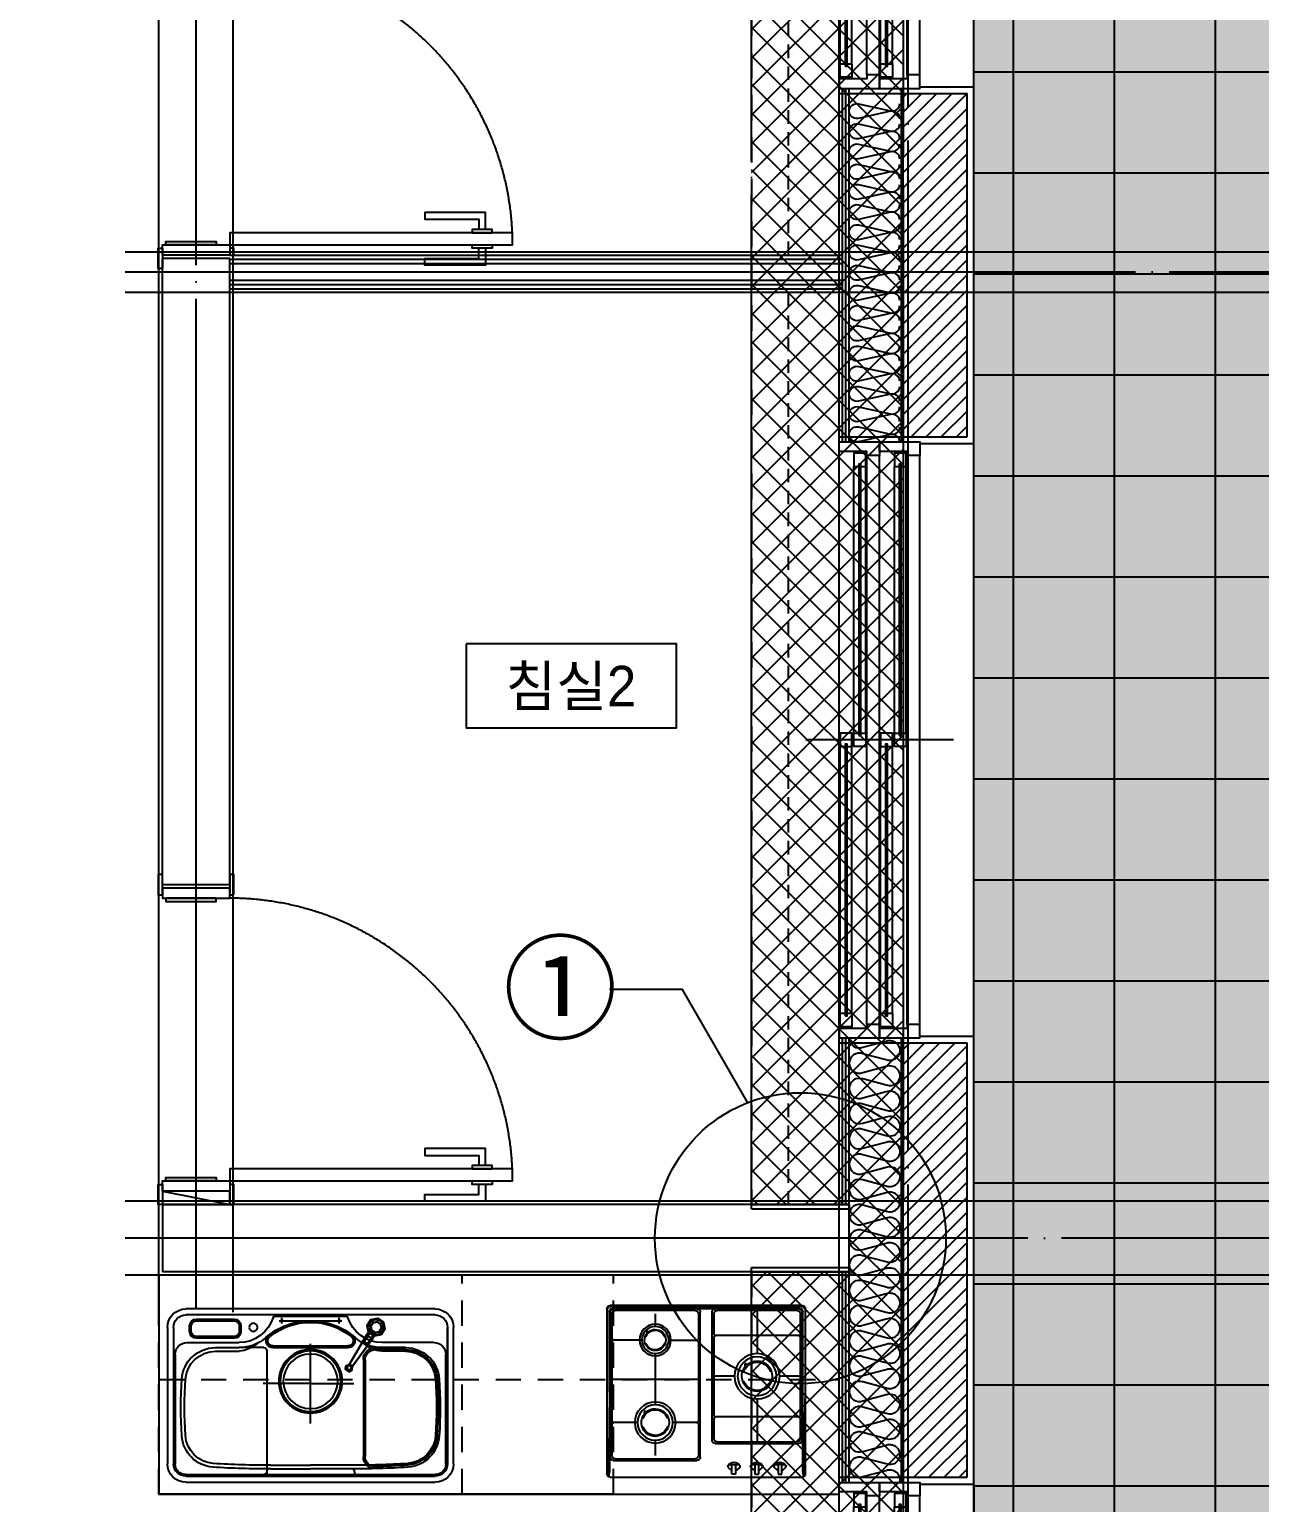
# Model space of a CAD drawing. Header units: millimetres. Extents: x -24416 to 92204, y -190080 to 23760.
# Drawn here: x 11683 to 15336, y -11507 to -7132 of the extents above; entities that cross this region are included whole.
import ezdxf
from ezdxf.enums import TextEntityAlignment as Align

# ---------------------------------------------------------------- set-up
doc = ezdxf.new("R2010")
doc.units = ezdxf.units.MM
doc.header["$LTSCALE"] = 50
for name, pattern in [('-HID', [2.5, 1.5, -1]), ('AUDIT_D_220706163347-0', [0]), ('CEN', [62, 60, -1, 0, -1]), ('H', [1.3, 0.8, -0.5]), ('HID', [2.5, 1.5, -1]), ('평면도(기준)$0$CENTER2', [16.25, 15, -0.5, 0.25, -0.5])]:
    doc.linetypes.add(name, pattern=pattern)
doc.layers.get('defpoints').update_dxf_attribs({"color": 139})
for name, color, linetype in [('A_HAT', 8, 'Continuous'), ('AA-단열-바닥-욕실', 30, 'Continuous'), ('ARDM', 7, 'Continuous'), ('CEN_CON', 1, 'CEN'), ('CEN_WALL', 12, 'CEN'), ('CONC', 2, 'Continuous'), ('dan1', 7, 'HID'), ('ELE4', 4, 'Continuous'), ('ETC', 6, 'Continuous'), ('F-FUR-설치', 6, 'Continuous'), ('FIN', 6, 'Continuous'), ('FUR', 4, 'Continuous'), ('FUR_가전', 8, 'HID'), ('HAT', 9, 'Continuous'), ('INS', 252, 'Continuous'), ('SINA-F-FRAME', 4, 'Continuous'), ('TEXT', 3, 'Continuous'), ('WAL', 3, 'Continuous'), ('WAL_DRY', 7, 'Continuous'), ('WIN', 4, 'Continuous'), ('바닥타일', 8, 'Continuous'), ('실명', 3, 'AUDIT_D_220706163347-0'), ('실명박스', 7, 'AUDIT_D_220706163347-0'), ('커튼박스', 6, 'Continuous'), ('평면도(기준)$0$1.EC-F-DOOR', 4, 'Continuous'), ('평면도(기준)$0$1.EC-F-DOOR-F', 4, 'Continuous')]:
    doc.layers.add(name, color=color, linetype=linetype)
for name, color, linetype, plot in [('AA-CEN', 1, 'CEN', False), ('Defpoint', 135, 'Continuous', False), ('MC', 135, 'Continuous', False)]:
    doc.layers.add(name, color=color, linetype=linetype, plot=plot)
doc.styles.add('HAUD01', font='Dotum.ttf')
doc.styles.add('돋움', font='Dotum.ttf')
pattern_1 = [(315, (218942.118, 17495.394), (22.45064, 22.45064), [])]

# ---------------------------------------------------------------- blocks, each defined once
blk = doc.blocks.new('WIN_이중창_1800')
at = {"layer": 'Defpoint'}
for p, q in [((-15, 240), (-15, 0)), ((1785, 240), (1785, 0))]:
    blk.add_line(p, q, dxfattribs=at)
at = {"layer": 'WIN'}
blk.add_line((885, -100), (885, 340), dxfattribs=at)
at = {"layer": 'WIN', "color": 8}
for p, q in [((1742, 240), (28, 240)), ((1697, 237), (905, 237)), ((865, 196), (73, 196)), ((1697, 202), (905, 202)), ((1730, 158), (40, 158)), ((865, 161), (73, 161)), ((1730, 120), (40, 120)), ((1697, 117), (905, 117)), ((865, 76), (73, 76)), ((1697, 82), (905, 82)), ((1730, 38), (40, 38)), ((1730, 0), (40, 0)), ((865, 41), (73, 41))]:
    blk.add_line(p, q, dxfattribs=at)
at = {"layer": 'WIN'}
for points in [[(40, 158), (28, 158), (28, 240), (0, 240), (0, 120), (40, 120), (40, 158)], [(905, 216.5), (905, 202), (865, 202), (865, 237), (905, 237), (905, 222.5)], [(1704, 222.5), (1704, 216.5), (898, 216.5), (898, 222.5), (1704, 222.5)], [(1697, 216.5), (1697, 202), (1737, 202), (1737, 237), (1697, 237), (1697, 222.5)], [(1730, 158), (1742, 158), (1742, 240), (1770, 240), (1770, 120), (1730, 120), (1730, 158)], [(73, 175.5), (73, 161), (33, 161), (33, 196), (73, 196), (73, 181.5)], [(872, 181.5), (872, 175.5), (66, 175.5), (66, 181.5), (872, 181.5)], [(865, 175.5), (865, 161), (905, 161), (905, 196), (865, 196), (865, 181.5)], [(40, 38), (28, 38), (28, 120), (0, 120), (0, 0), (40, 0), (40, 38)], [(905, 96.5), (905, 82), (865, 82), (865, 117), (905, 117), (905, 102.5)], [(1704, 102.5), (1704, 96.5), (898, 96.5), (898, 102.5), (1704, 102.5)], [(1697, 96.5), (1697, 82), (1737, 82), (1737, 117), (1697, 117), (1697, 102.5)], [(1730, 38), (1742, 38), (1742, 120), (1770, 120), (1770, 0), (1730, 0), (1730, 38)], [(73, 55.5), (73, 41), (33, 41), (33, 76), (73, 76), (73, 61.5)], [(872, 61.5), (872, 55.5), (66, 55.5), (66, 61.5), (872, 61.5)], [(865, 55.5), (865, 41), (905, 41), (905, 76), (865, 76), (865, 61.5)]]:
    blk.add_lwpolyline(points, dxfattribs=at)
blk = doc.blocks.new('insul1')
blk.add_lwpolyline([(0, 0, 0.480617), (0.146, 0.183), (0.004, 0.817, -1.249969), (0.296, 0.817), (0.154, 0.183, 0.480617), (0.3, 0, 0.480617)], format="xyb")
blk = doc.blocks.new('WIN_이중창_1200(2)')
at = {"layer": 'Defpoint'}
for p, q in [((-240, 15), (0, 15)), ((-240, -1185), (0, -1185))]:
    blk.add_line(p, q, dxfattribs=at)
at = {"layer": 'WIN', "color": 8}
for p, q in [((-240, -1142), (-240, -28)), ((-158, -1130), (-158, -40)), ((-120, -1130), (-120, -40)), ((-38, -1130), (-38, -40)), ((0, -1130), (0, -40)), ((-196, -565), (-196, -73)), ((-161, -565), (-161, -73)), ((-76, -565), (-76, -73)), ((-41, -565), (-41, -73)), ((-237, -1097), (-237, -605)), ((-202, -1097), (-202, -605)), ((-117, -1097), (-117, -605)), ((-82, -1097), (-82, -605))]:
    blk.add_line(p, q, dxfattribs=at)
at = {"layer": 'WIN'}
blk.add_line((100, -585), (-340, -585), dxfattribs=at)
for points in [[(-158, -40), (-158, -28), (-240, -28), (-240, 0), (-120, 0), (-120, -40), (-158, -40)], [(-38, -40), (-38, -28), (-120, -28), (-120, 0), (0, 0), (0, -40), (-38, -40)], [(-175.5, -73), (-161, -73), (-161, -33), (-196, -33), (-196, -73), (-181.5, -73)], [(-55.5, -73), (-41, -73), (-41, -33), (-76, -33), (-76, -73), (-61.5, -73)], [(-181.5, -572), (-175.5, -572), (-175.5, -66), (-181.5, -66), (-181.5, -572)], [(-61.5, -572), (-55.5, -572), (-55.5, -66), (-61.5, -66), (-61.5, -572)], [(-216.5, -605), (-202, -605), (-202, -565), (-237, -565), (-237, -605), (-222.5, -605)], [(-175.5, -565), (-161, -565), (-161, -605), (-196, -605), (-196, -565), (-181.5, -565)], [(-96.5, -605), (-82, -605), (-82, -565), (-117, -565), (-117, -605), (-102.5, -605)], [(-55.5, -565), (-41, -565), (-41, -605), (-76, -605), (-76, -565), (-61.5, -565)], [(-222.5, -1104), (-216.5, -1104), (-216.5, -598), (-222.5, -598), (-222.5, -1104)], [(-102.5, -1104), (-96.5, -1104), (-96.5, -598), (-102.5, -598), (-102.5, -1104)], [(-158, -1130), (-158, -1142), (-240, -1142), (-240, -1170), (-120, -1170), (-120, -1130), (-158, -1130)], [(-216.5, -1097), (-202, -1097), (-202, -1137), (-237, -1137), (-237, -1097), (-222.5, -1097)], [(-38, -1130), (-38, -1142), (-120, -1142), (-120, -1170), (0, -1170), (0, -1130), (-38, -1130)], [(-96.5, -1097), (-82, -1097), (-82, -1137), (-117, -1137), (-117, -1097), (-102.5, -1097)]]:
    blk.add_lwpolyline(points, dxfattribs=at)
blk = doc.blocks.new('A$C40FE212C')
at = {"layer": '평면도(기준)$0$1.EC-F-DOOR', "color": 8}
for points in [[(1600.5, 887.4), (1600.5, 937.4), (1420.5, 937.4), (1420.5, 917.4), (1580.5, 917.4), (1580.5, 887.4)], [(1600.5, 831.3), (1600.5, 781.3), (1420.5, 781.3), (1420.5, 801.3), (1580.5, 801.3), (1580.5, 831.3)]]:
    blk.add_lwpolyline(points, dxfattribs=at)
at = {"layer": '평면도(기준)$0$1.EC-F-DOOR'}
blk.add_lwpolyline([(840.9, 841.3), (1680.5, 841.3), (1680.5, 877.3), (840.9, 877.3), (840.9, 841.3)], dxfattribs=at)
at = {"layer": '평면도(기준)$0$1.EC-F-DOOR', "color": 8}
for points in [[(1560.5, 877.3), (1620.5, 877.3), (1620.5, 887.3), (1560.5, 887.3)], [(1560.5, 841.3), (1620.5, 841.3), (1620.5, 831.3), (1560.5, 831.3)]]:
    blk.add_lwpolyline(points, close=True, dxfattribs=at)
at = {"layer": '평면도(기준)$0$1.EC-F-DOOR', "color": 1, "linetype": '평면도(기준)$0$CENTER2', "ltscale": 6}
blk.add_arc((840.6, 840.6), 840.6, 2.4982, 89.9824, dxfattribs=at)
at = {"layer": '평면도(기준)$0$1.EC-F-DOOR-F'}
for points in [[(640.9, 1691.3), (640.9, 1711.3), (640.9, 1751.3), (628.9, 1751.3), (628.9, 1691.3)], [(852.9, 1691.3), (852.9, 1751.3), (840.9, 1751.3), (840.9, 1691.3)], [(640.9, 1711.3), (640.9, 1681.3), (840.9, 1681.3), (840.9, 1711.3)], [(650.9, 1681.3), (650.9, 1671.3), (800.9, 1671.3), (800.9, 1681.3)], [(640.9, 831.3), (640.9, 811.3), (640.9, 771.3), (628.9, 771.3), (628.9, 831.3)], [(640.9, 811.3), (640.9, 841.3), (840.9, 841.3), (840.9, 811.3)], [(650.9, 841.3), (650.9, 851.3), (800.9, 851.3), (800.9, 841.3)], [(852.9, 771.3), (852.9, 831.3), (840.9, 831.3), (840.9, 771.3)]]:
    blk.add_lwpolyline(points, close=True, dxfattribs=at)
blk = doc.blocks.new('A$C522D3D59')
at = {"layer": '평면도(기준)$0$1.EC-F-DOOR', "color": 8}
for points in [[(1600.5, 887.4), (1600.5, 937.4), (1420.5, 937.4), (1420.5, 917.4), (1580.5, 917.4), (1580.5, 887.4)], [(1600.5, 831.3), (1600.5, 781.3), (1420.5, 781.3), (1420.5, 801.3), (1580.5, 801.3), (1580.5, 831.3)]]:
    blk.add_lwpolyline(points, dxfattribs=at)
at = {"layer": '평면도(기준)$0$1.EC-F-DOOR'}
blk.add_lwpolyline([(840.9, 841.3), (1680.5, 841.3), (1680.5, 877.3), (840.9, 877.3), (840.9, 841.3)], dxfattribs=at)
at = {"layer": '평면도(기준)$0$1.EC-F-DOOR', "color": 8}
for points in [[(1560.5, 877.3), (1620.5, 877.3), (1620.5, 887.3), (1560.5, 887.3)], [(1560.5, 841.3), (1620.5, 841.3), (1620.5, 831.3), (1560.5, 831.3)]]:
    blk.add_lwpolyline(points, close=True, dxfattribs=at)
at = {"layer": '평면도(기준)$0$1.EC-F-DOOR', "color": 1, "linetype": '평면도(기준)$0$CENTER2', "ltscale": 6}
blk.add_arc((840.6, 840.6), 840.6, 2.4982, 89.9824, dxfattribs=at)
at = {"layer": '평면도(기준)$0$1.EC-F-DOOR-F'}
for points in [[(852.9, 1691.3), (852.9, 1751.3), (840.9, 1751.3), (840.9, 1691.3)], [(640.9, 1691.3), (640.9, 1711.3), (640.9, 1731.3), (628.9, 1731.3), (628.9, 1691.3)], [(640.9, 1711.3), (640.9, 1681.3), (840.9, 1681.3), (840.9, 1711.3)], [(650.9, 1681.3), (650.9, 1671.3), (800.9, 1671.3), (800.9, 1681.3)], [(640.9, 831.3), (640.9, 811.3), (640.9, 771.3), (628.9, 771.3), (628.9, 831.3)], [(640.9, 811.3), (640.9, 841.3), (840.9, 841.3), (840.9, 811.3)], [(650.9, 841.3), (650.9, 851.3), (800.9, 851.3), (800.9, 841.3)], [(852.9, 811.3), (852.9, 831.3), (840.9, 831.3), (840.9, 811.3)]]:
    blk.add_lwpolyline(points, close=True, dxfattribs=at)
blk = doc.blocks.new('K-sink')
at = {"layer": 'FUR'}
for p, q in [((-370, -105), (370, -105)), ((-370, -123), (370, -123)), ((-108.2, -128), (108.2, -128)), ((-425, -565), (-425, -160)), ((-407, -160), (-407, -565)), ((-407, -565), (-407, -160)), ((-208.1, -150.2), (-210.6, -162.4)), ((-208.1, -150.2), (-210.6, -162.4)), ((-210.6, -162.4), (-203.8, -172.8)), ((-210.6, -162.4), (-203.8, -172.8)), ((-197.8, -143.4), (-208.1, -150.2)), ((-197.8, -143.4), (-208.1, -150.2)), ((-203.8, -172.8), (-191.6, -175.3)), ((-203.8, -172.8), (-191.6, -175.3)), ((-185.6, -145.9), (-197.8, -143.4)), ((-185.6, -145.9), (-197.8, -143.4)), ((-191.6, -175.3), (-181.2, -168.4)), ((-191.6, -175.3), (-181.2, -168.4)), ((-178.7, -156.2), (-185.6, -145.9)), ((-178.7, -156.2), (-185.6, -145.9)), ((-181.2, -168.4), (-178.7, -156.2)), ((-181.2, -168.4), (-178.7, -156.2)), ((206.6, -155.1), (206.6, -172.4)), ((339.1, -135.1), (226.6, -135.1)), ((359.1, -172.4), (359.1, -155.1)), ((407, -160), (407, -565)), ((425, -160), (425, -565)), ((-367, -205), (-211.7, -205)), ((367, -205), (211.7, -205)), ((226.6, -192.4), (339.1, -192.4)), ((-402, -565), (-402, -240)), ((-282.3, -220), (-192, -220)), ((-282.3, -220), (-211.7, -220)), ((-157, -255), (-157, -544.5)), ((130, -230), (130, -602)), ((140, -220), (211.7, -220)), ((282.3, -220), (211.7, -220)), ((402, -240), (402, -565)), ((135.3, -597), (-370, -597)), ((370, -602), (-370, -602)), ((-129.7, -584.6), (-130.3, -592.4)), ((-118, -580), (0, -580)), ((118, -580), (0, -580)), ((129.7, -584.6), (130.3, -592.4)), ((370, -597), (135.3, -597)), ((370, -620), (-370, -620))]:
    blk.add_line(p, q, dxfattribs=at)
at = {"layer": 'FUR', "ltscale": 0.6}
for p, q in [((-217.1, -144.2), (-221.2, -164.5)), ((-221.2, -164.5), (-209.8, -181.7)), ((-199.9, -132.8), (-217.1, -144.2)), ((-179.6, -136.9), (-199.9, -132.8)), ((-189.5, -185.9), (-172.2, -174.4)), ((-168.1, -154.1), (-179.6, -136.9)), ((-172.2, -174.4), (-168.1, -154.1)), ((-209.8, -181.7), (-189.5, -185.9)), ((-191.6, -175.3), (-169.5, -208.6))]:
    blk.add_line(p, q, dxfattribs=at)
at = {"layer": 'FUR', "color": 199}
for p, q in [((-76.6, -140), (-93.4, -140)), ((87.5, -140), (-87.5, -140)), ((-85, -148.4), (-85, -131.6)), ((93.4, -140), (76.6, -140)), ((85, -148.4), (85, -131.6)), ((0, -445), (0, -208.5)), ((-282.3, -231), (-211.7, -231)), ((0, -326.8), (-129.1, -326.8)), ((0, -326.8), (140.9, -326.8))]:
    blk.add_line(p, q, dxfattribs=at)
at = {"layer": 'FUR', "color": 199, "ltscale": 0.5}
for p, q in [((211.6, -155.1), (211.6, -172.4)), ((339.1, -140.1), (226.6, -140.1)), ((354.1, -172.4), (354.1, -155.1)), ((-122.6, -189.3), (-120.6, -186.7)), ((110.6, -215), (-110.6, -215)), ((122.6, -189.3), (120.3, -186.5)), ((226.6, -187.4), (339.1, -187.4)), ((-282.3, -226), (-192, -226)), ((-162, -256), (-162, -543.5)), ((282.3, -231), (211.7, -231)), ((-118, -569), (0, -569)), ((118, -569), (0, -569))]:
    blk.add_line(p, q, dxfattribs=at)
at = {"layer": 'FUR', "ltscale": 0.5}
blk.add_line((110.6, -220), (-110.6, -220), dxfattribs=at)
at = {"layer": 'FUR', "color": 199}
for centre, radius in [((-195.2, -158.9), 21.9), ((-85, -140), 2.5), ((85, -140), 2.5), ((0, -320), 90), ((0, -320), 81)]:
    blk.add_circle(centre, radius, dxfattribs=at)
at = {"layer": 'FUR'}
for centre, radius in [((169.6, -160), 12.2), ((0, -320), 94.5)]:
    blk.add_circle(centre, radius, dxfattribs=at)
for centre, radius, start, end in [((-370, -160), 55, 90, 180), ((-370, -160), 37, 90, 180), ((-211.7, -100), 105, 270, 343.3193), ((-108.2, -131), 3, 90, 163.3193), ((108.2, -131), 3, 16.6807, 90), ((211.7, -100), 105, 196.6807, 270), ((370, -160), 55, 0, 90), ((370, -160), 37, 0, 90), ((0, -340), 200, 90, 131.4096), ((0, -340), 200, 48.5904, 90), ((226.6, -155.1), 20, 90, 180), ((226.6, -172.4), 20, 180, 270), ((339.1, -155.1), 20, 360, 90), ((339.1, -172.4), 20, 270, 0), ((-367, -240), 35, 90, 180), ((-211.7, -100), 120, 270, 311.4096), ((211.7, -100), 120, 228.5904, 270), ((367, -240), 35, 0, 90), ((-282.3, -320), 100, 90, 176.1774), ((-192, -255), 35, 0, 90), ((140, -230), 10, 90.025, 180), ((282.3, -320), 100, 3.8226, 90), ((914.2, -400), 1299.2, 176.1751, 183.5988), ((-915, -400), 1300, 356.4036, 3.8226), ((-282.6, -475.3), 100, 183.5964, 266.1102), ((282.6, -475.3), 100, 273.8898, 356.4036), ((-370, -565), 55, 180, 270), ((-370, -565), 37, 180, 270), ((-370, -565), 32, 180, 270), ((-192, -544.5), 35, 268.6272, 0), ((370, -565), 32, 270, 0), ((370, -565), 37, 270, 0), ((370, -565), 55, 270, 0), ((-140.2, 1619.9), 2200, 266.1102, 270.5776), ((-135.3, -592), 5, 270, 355), ((-124.7, -585.1), 5, 90.4028, 175), ((140.2, 1619.9), 2200, 269.4224, 273.8898), ((140.2, 1619.9), 2200, 269.4224, 269.5972), ((124.7, -585.1), 5, 5, 89.5972), ((138.7, -588.4), 8.66, 181.0559, 263.1777), ((135.3, -592), 5, 185, 270)]:
    blk.add_arc(centre, radius, start, end, dxfattribs=at)
at = {"layer": 'FUR', "color": 199, "ltscale": 0.5}
for centre, radius, start, end in [((0, -340), 195, 90, 128.1858), ((0, -340), 195, 51.926, 90), ((226.6, -155.1), 15, 90, 180), ((226.6, -172.4), 15, 180, 270), ((339.1, -155.1), 15, 0, 90), ((339.1, -172.4), 15, 270, 0), ((-112.1, -200.1), 15, 134.2485, 274.3944), ((112.1, -200.1), 15, 265.6056, 45.7515), ((222.9, -131.6), 100, 228.7744, 263.5192), ((-282.3, -320), 94, 90, 176.1774), ((-192, -256), 30, 0, 90), ((282.3, -320), 89, 3.8226, 90), ((915, -400), 1294, 176.1774, 183.5964), ((-915, -400), 1289, 356.4036, 3.8226), ((-282.6, -475.3), 94, 183.5964, 266.1102), ((282.6, -475.3), 89, 273.8898, 356.4036), ((-192, -543.5), 30, 268.6266, 0), ((140.2, 1619.9), 2189, 269.4224, 273.8898), ((-140.2, 1619.9), 2194, 266.1102, 268.6266)]:
    blk.add_arc(centre, radius, start, end, dxfattribs=at)
at = {"layer": 'FUR', "color": 199}
for centre, radius, start, end in [((-222.9, -131.6), 100, 276.4808, 311.2256), ((-282.3, -320), 89, 90, 176.1774), ((914.2, -400), 1288.2, 176.1751, 183.5988), ((-282.6, -475.3), 89, 183.5964, 266.1102), ((-140.2, 1619.9), 2189, 266.1102, 270.5776)]:
    blk.add_arc(centre, radius, start, end, dxfattribs=at)
at = {"layer": 'FUR', "ltscale": 0.5}
for centre, start, end in [((-112.1, -200.1), 134.2485, 274.3944), ((112.1, -200.1), 265.6056, 45.7515)]:
    blk.add_arc(centre, 20, start, end, dxfattribs=at)
at = {"layer": 'FUR', "ltscale": 0.6}
for points in [[(-221.2, -164.5), (-210.6, -162.4), (-208.1, -150.2), (-217.1, -144.2)], [(-209.8, -181.7), (-203.8, -172.8), (-210.6, -162.4), (-221.2, -164.5)], [(-217.1, -144.2), (-199.9, -132.8), (-197.8, -143.4), (-208.1, -150.2)], [(-209.8, -181.7), (-189.5, -185.9), (-191.6, -175.3), (-203.8, -172.8)], [(-199.9, -132.8), (-197.8, -143.4), (-185.6, -145.9), (-179.6, -136.9)], [(-179.6, -136.9), (-185.6, -145.9), (-178.7, -156.2), (-168.1, -154.1)], [(-172.2, -174.4), (-168.1, -154.1), (-178.7, -156.2), (-181.2, -168.4)], [(-172.2, -174.4), (-166.7, -182.8), (-166.7, -182.8), (-181.2, -168.4)], [(-159.1, -201.7), (-181.2, -168.4), (-181.2, -168.4), (-159.1, -201.7)], [(-184, -194.2), (-189.5, -185.9), (-191.6, -175.3), (-184, -194.2)], [(-191.6, -175.3), (-169.5, -208.6), (-191.6, -175.3)], [(-124.5, -274.7), (-124.5, -274.7), (-184, -194.2)], [(-115.8, -269), (-115.3, -268.8), (-124.9, -275.1), (-124.5, -274.7)], [(-115.1, -273.3), (-115.8, -269), (-124.5, -274.7), (-120.8, -277.1)], [(-124.2, -286.5), (-120.4, -284), (-114.2, -287.1), (-113.9, -291.7)], [(-104.4, -285.4), (-113.9, -291.7), (-114.2, -287.1), (-108.5, -283.3)], [(-105.1, -273.9), (-108.9, -276.4), (-108.5, -283.3), (-104.4, -285.4)]]:
    blk.add_3dface(points, dxfattribs=at)
at = {"layer": 'FUR', "ltscale": 0.6, "invisible_edges": 8}
for points in [[(-191.6, -175.3), (-203.8, -172.8), (-210.6, -162.4), (-208.1, -150.2)], [(-197.8, -143.4), (-185.6, -145.9), (-178.7, -156.2), (-181.2, -168.4)], [(-124.9, -275.1), (-124.5, -274.7), (-124.5, -274.7), (-120.8, -277.1)], [(-120.8, -277.1), (-120.4, -284), (-124.2, -286.5), (-124.9, -275.1)], [(-120.4, -284), (-120.8, -277.1), (-115.1, -273.3), (-108.9, -276.4)], [(-108.9, -276.4), (-108.5, -283.3), (-114.2, -287.1), (-120.4, -284)], [(-108.9, -276.4), (-105.1, -273.9), (-115.3, -268.8), (-115.8, -269)], [(-115.8, -269), (-115.8, -269), (-115.1, -273.3), (-108.9, -276.4)]]:
    blk.add_3dface(points, dxfattribs=at)
at = {"layer": 'FUR', "invisible_edges": 10}
blk.add_3dface([(-208.1, -150.2), (-197.8, -143.4), (-181.2, -168.4), (-191.6, -175.3)], dxfattribs=at)
at = {"layer": 'FUR'}
for points in [[(-189.5, -185.9), (-191.6, -175.3), (-181.2, -168.4), (-172.2, -174.4)], [(-166.7, -182.8), (-181.2, -168.4), (-191.6, -175.3), (-184, -194.2)], [(-181.2, -168.4), (-191.6, -175.3), (-169.5, -208.6), (-159.1, -201.7)], [(-169.5, -208.6), (-159.1, -201.7), (-181.2, -168.4), (-191.6, -175.3)], [(-172.2, -174.4), (-166.7, -182.8), (-184, -194.2), (-189.5, -185.9)], [(-184, -194.2), (-166.7, -182.8), (-115.8, -269), (-124.5, -274.7)], [(-115.8, -269), (-166.7, -182.8), (-184, -194.2), (-124.5, -274.7)], [(-115.8, -269), (-115.8, -269), (-166.7, -182.8)]]:
    blk.add_3dface(points, dxfattribs=at)
blk = doc.blocks.new('싱크')
at = {"layer": 'defpoints'}
for p, q in [((-18.3, 0), (-18.3, 1350)), ((631.7, 0), (631.7, 1350))]:
    blk.add_line(p, q, dxfattribs=at)
at = {"layer": 'defpoints', "linetype": '-HID'}
for p, q in [((631.7, 1350), (-18.3, 1350)), ((631.7, 450), (-18.3, 450)), ((631.7, 0), (-18.3, 0))]:
    blk.add_line(p, q, dxfattribs=at)
at = {"layer": 'FUR_가전', "rotation": 90}
blk.add_blockref('K-sink', (-23.3, 900), dxfattribs=at)
blk = doc.blocks.new('쿡탑')
at = {"layer": 'FUR'}
for p, q in [((460711, 189095.4), (460711, 189585.4)), ((460712, 189582.4), (460712, 189318.9)), ((460719, 189103.9), (460719, 189577.4)), ((460721, 189595.4), (461291, 189595.4)), ((460721, 189195.4), (460721, 189575.4)), ((460722, 189592.4), (461290, 189592.4)), ((460726, 189267.1), (460726, 189570.4)), ((460729, 189587.4), (461283, 189587.4)), ((460731, 189585.4), (461281, 189585.4)), ((460736, 189580.4), (460973.5, 189580.4)), ((460854.8, 189580.4), (460854.8, 189452.6)), ((460983.5, 189570.4), (460983.5, 189508.6)), ((460988.5, 189195.4), (460988.5, 189575.4)), ((461023.5, 189145.4), (461023.5, 189575.4)), ((461028.5, 189570.4), (461028.5, 189495.4)), ((461038.5, 189580.4), (461276, 189580.4)), ((461157.3, 189570.4), (461157.3, 189532.9)), ((461286, 189570.4), (461286, 189150.4)), ((461291, 189575.4), (461291, 189145.4)), ((461293, 189577.4), (461293, 189103.9)), ((461300, 189582.4), (461300, 189338.9)), ((461301, 189585.4), (461301, 189095.4)), ((460728, 189508.6), (460726, 189508.6)), ((460728, 189503.6), (460726, 189503.6)), ((460730.3, 189506.1), (460979.2, 189506.1)), ((460981.6, 189508.6), (460983.5, 189508.6)), ((460981.6, 189503.6), (460983.5, 189503.6)), ((460983.5, 189503.6), (460983.5, 189267.1)), ((461030.5, 189495.4), (461028.5, 189495.4)), ((461028.5, 189490.4), (461028.5, 189250.4)), ((461030.5, 189490.4), (461028.5, 189490.4)), ((461117.2, 189492.9), (461032.9, 189492.9)), ((461197.3, 189492.9), (461281.7, 189492.9)), ((461284.1, 189495.4), (461286, 189495.4)), ((461284.1, 189490.4), (461286, 189490.4)), ((461157.3, 189452.8), (461157.3, 189300.1)), ((460726, 189385.4), (460787.6, 189385.4)), ((460922, 189385.4), (460983.5, 189385.4)), ((461286, 189376.5), (461028.5, 189376.5)), ((460714, 189156.9), (460712, 189318.9)), ((460854.8, 189318.1), (460854.8, 189190.4)), ((461298, 189156.9), (461300, 189338.9)), ((460728, 189267.1), (460726, 189267.1)), ((460730.3, 189264.6), (460979.2, 189264.6)), ((460981.6, 189267.1), (460983.5, 189267.1)), ((460726, 189200.4), (460726, 189262.1)), ((460728, 189262.1), (460726, 189262.1)), ((460981.6, 189262.1), (460983.5, 189262.1)), ((460983.5, 189262.1), (460983.5, 189200.4)), ((461030.5, 189250.4), (461028.5, 189250.4)), ((461028.5, 189245.4), (461028.5, 189150.4)), ((461030.5, 189245.4), (461028.5, 189245.4)), ((461032.8, 189247.9), (461105, 189247.9)), ((461209.6, 189247.9), (461281.7, 189247.9)), ((461284.1, 189250.4), (461286, 189250.4)), ((461284.1, 189245.4), (461286, 189245.4)), ((460978.5, 189185.4), (460731, 189185.4)), ((460973.5, 189190.4), (460736, 189190.4)), ((461157.3, 189195.6), (461157.3, 189150.4)), ((460714, 189156.9), (460714, 189095.4)), ((461281, 189135.4), (461033.5, 189135.4)), ((461276, 189140.4), (461038.5, 189140.4)), ((461298, 189156.9), (461298, 189095.4)), ((460770.5, 189113.9), (460780.7, 189104.7)), ((460770.5, 189113.9), (460780.7, 189104.7)), ((460780.9, 189123.2), (460792.2, 189123.2)), ((460780.9, 189094.2), (460780.9, 189123.2)), ((460780.9, 189123.2), (460792.2, 189123.2)), ((460780.9, 189094.2), (460780.9, 189123.2)), ((460792.2, 189094.2), (460780.9, 189094.2)), ((460792.2, 189094.2), (460780.9, 189094.2)), ((460792.2, 189123.2), (460792.2, 189094.2)), ((460792.2, 189123.2), (460792.2, 189094.2)), ((460803.4, 189113.7), (460792.2, 189104.5)), ((460803.4, 189113.7), (460792.2, 189104.5)), ((460839.4, 189113.9), (460849.6, 189104.7)), ((460839.4, 189113.9), (460849.6, 189104.7)), ((460839.4, 189113.9), (460849.6, 189104.7)), ((460839.4, 189113.9), (460849.6, 189104.7)), ((460839.4, 189113.9), (460849.6, 189104.7)), ((460839.4, 189113.9), (460849.6, 189104.7)), ((460839.4, 189113.9), (460849.6, 189104.7)), ((460839.4, 189113.9), (460849.6, 189104.7)), ((460849.9, 189123.1), (460861.2, 189123.1)), ((460849.9, 189094.2), (460849.9, 189123.1)), ((460849.9, 189123.1), (460861.2, 189123.1)), ((460849.9, 189094.2), (460849.9, 189123.1)), ((460849.9, 189123.1), (460861.2, 189123.1)), ((460849.9, 189094.2), (460849.9, 189123.1)), ((460849.9, 189123.1), (460861.2, 189123.1)), ((460849.9, 189094.2), (460849.9, 189123.1)), ((460849.9, 189123.1), (460861.2, 189123.1)), ((460849.9, 189094.2), (460849.9, 189123.1)), ((460849.9, 189123.1), (460861.2, 189123.1)), ((460849.9, 189094.2), (460849.9, 189123.1)), ((460849.9, 189123.1), (460861.2, 189123.1)), ((460849.9, 189094.2), (460849.9, 189123.1)), ((460849.9, 189123.1), (460861.2, 189123.1)), ((460849.9, 189094.2), (460849.9, 189123.1)), ((460861.2, 189094.2), (460849.9, 189094.2)), ((460861.2, 189094.2), (460849.9, 189094.2)), ((460861.2, 189094.2), (460849.9, 189094.2)), ((460861.2, 189094.2), (460849.9, 189094.2)), ((460861.2, 189094.2), (460849.9, 189094.2)), ((460861.2, 189094.2), (460849.9, 189094.2)), ((460861.2, 189094.2), (460849.9, 189094.2)), ((460861.2, 189094.2), (460849.9, 189094.2)), ((460872.3, 189113.7), (460861.1, 189104.5)), ((460872.3, 189113.7), (460861.1, 189104.5)), ((460872.3, 189113.7), (460861.1, 189104.5)), ((460872.3, 189113.7), (460861.1, 189104.5)), ((460872.3, 189113.7), (460861.1, 189104.5)), ((460872.3, 189113.7), (460861.1, 189104.5)), ((460872.3, 189113.7), (460861.1, 189104.5)), ((460872.3, 189113.7), (460861.1, 189104.5)), ((460861.2, 189123.1), (460861.2, 189094.2)), ((460861.2, 189123.1), (460861.2, 189094.2)), ((460861.2, 189123.1), (460861.2, 189094.2)), ((460861.2, 189123.1), (460861.2, 189094.2)), ((460861.2, 189123.1), (460861.2, 189094.2)), ((460861.2, 189123.1), (460861.2, 189094.2)), ((460861.2, 189123.1), (460861.2, 189094.2)), ((460861.2, 189123.1), (460861.2, 189094.2)), ((460907.3, 189113.7), (460918.4, 189104.5)), ((460907.3, 189113.7), (460918.4, 189104.5)), ((460907.3, 189113.7), (460918.4, 189104.5)), ((460907.3, 189113.7), (460918.4, 189104.5)), ((460907.3, 189113.7), (460918.4, 189104.5)), ((460907.3, 189113.7), (460918.4, 189104.5)), ((460907.3, 189113.7), (460918.4, 189104.5)), ((460907.3, 189113.7), (460918.4, 189104.5)), ((460929.7, 189123.1), (460918.4, 189123.1)), ((460918.4, 189123.1), (460918.4, 189094.2)), ((460929.7, 189123.1), (460918.4, 189123.1)), ((460918.4, 189123.1), (460918.4, 189094.2)), ((460929.7, 189123.1), (460918.4, 189123.1)), ((460918.4, 189123.1), (460918.4, 189094.2)), ((460929.7, 189123.1), (460918.4, 189123.1)), ((460918.4, 189123.1), (460918.4, 189094.2)), ((460929.7, 189123.1), (460918.4, 189123.1)), ((460918.4, 189123.1), (460918.4, 189094.2)), ((460929.7, 189123.1), (460918.4, 189123.1)), ((460918.4, 189123.1), (460918.4, 189094.2)), ((460929.7, 189123.1), (460918.4, 189123.1)), ((460918.4, 189123.1), (460918.4, 189094.2)), ((460929.7, 189123.1), (460918.4, 189123.1)), ((460918.4, 189123.1), (460918.4, 189094.2)), ((460918.4, 189094.2), (460929.7, 189094.2)), ((460918.4, 189094.2), (460929.7, 189094.2)), ((460918.4, 189094.2), (460929.7, 189094.2)), ((460918.4, 189094.2), (460929.7, 189094.2)), ((460918.4, 189094.2), (460929.7, 189094.2)), ((460918.4, 189094.2), (460929.7, 189094.2)), ((460918.4, 189094.2), (460929.7, 189094.2)), ((460918.4, 189094.2), (460929.7, 189094.2)), ((460929.7, 189094.2), (460929.7, 189123.1)), ((460929.7, 189094.2), (460929.7, 189123.1)), ((460929.7, 189094.2), (460929.7, 189123.1)), ((460929.7, 189094.2), (460929.7, 189123.1)), ((460929.7, 189094.2), (460929.7, 189123.1)), ((460929.7, 189094.2), (460929.7, 189123.1)), ((460929.7, 189094.2), (460929.7, 189123.1)), ((460929.7, 189094.2), (460929.7, 189123.1)), ((460940.2, 189113.9), (460930, 189104.7)), ((460940.2, 189113.9), (460930, 189104.7)), ((460940.2, 189113.9), (460930, 189104.7)), ((460940.2, 189113.9), (460930, 189104.7)), ((460940.2, 189113.9), (460930, 189104.7)), ((460940.2, 189113.9), (460930, 189104.7)), ((460940.2, 189113.9), (460930, 189104.7)), ((460940.2, 189113.9), (460930, 189104.7)), ((461291, 189085.4), (460721, 189085.4))]:
    blk.add_line(p, q, dxfattribs=at)
for centre, radius in [((461157.3, 189492.9), 46.7), ((461157.3, 189492.9), 40), ((460854.8, 189385.4), 67.2), ((460854.8, 189385.4), 57.7), ((461157.3, 189247.9), 60.9), ((461157.3, 189247.9), 52.3)]:
    blk.add_circle(centre, radius, dxfattribs=at)
for centre, radius, start, end in [((460721, 189585.4), 10, 90, 180), ((460722, 189582.4), 10, 90, 180), ((460729, 189577.4), 10, 90, 180), ((460731, 189575.4), 10, 90, 180), ((460736, 189570.4), 10, 90, 180), ((460973.5, 189570.4), 10, 0, 90), ((460978.5, 189575.4), 10, 0, 90), ((461033.5, 189575.4), 10, 90, 180), ((461038.5, 189570.4), 10, 90, 180), ((461276, 189570.4), 10, 0, 90), ((461281, 189575.4), 10, 0, 90), ((461283, 189577.4), 10, 0, 90), ((461290, 189582.4), 10, 0, 90), ((461291, 189585.4), 10, 0, 90), ((460727.8, 189506.1), 2.51, 274.2415, 85.7585), ((460981.7, 189506.1), 2.51, 94.2415, 265.7585), ((461030.3, 189492.9), 2.51, 274.2415, 85.7585), ((461157.3, 189492.9), 31.4, 46.3378, 40.7194), ((461156.1, 189435.2), 55.6, 120.4999, 120.9395), ((461157.9, 189550.4), 55.6, 237.2301, 237.6615), ((461128.7, 189481.7), 1.53, 21.2578, 120.4999), ((461129, 189504.7), 1.53, 237.6615, 337.2181), ((461157.3, 189492.9), 29.2, 201.2578, 336.4054), ((461157.3, 189492.9), 29.2, 21.5687, 157.2181), ((461185.4, 189480.6), 1.53, 57.1633, 156.4054), ((461185.8, 189504.1), 1.53, 201.5687, 301.1252), ((461156.1, 189435.2), 55.6, 56.7238, 57.1633), ((461157.9, 189550.4), 55.6, 301.1252, 301.5566), ((461284.2, 189492.9), 2.51, 94.2415, 265.7585), ((460854.8, 189385.4), 45.2, 46.3378, 40.7194), ((460855.7, 189468.2), 80, 237.2301, 237.6615), ((460814, 189402.5), 2.21, 237.6615, 337.2181), ((460854.8, 189385.4), 42, 21.5687, 157.2181), ((460895.9, 189401.6), 2.21, 201.5687, 301.1252), ((460855.7, 189468.2), 80, 301.1252, 301.5566), ((460853.1, 189302.3), 80, 120.4999, 120.9395), ((460813.6, 189369.3), 2.21, 21.2578, 120.4999), ((460854.8, 189385.4), 42, 201.2578, 336.4054), ((460895.3, 189367.7), 2.21, 57.1633, 156.4054), ((460853.1, 189302.3), 80, 56.7238, 57.1633), ((460727.8, 189264.6), 2.51, 274.2415, 85.7585), ((460981.7, 189264.6), 2.51, 94.2415, 265.7585), ((461157.3, 189247.9), 41, 46.3378, 40.7194), ((461120.3, 189263.4), 2, 237.6615, 337.2181), ((461157.3, 189247.9), 38.1, 21.5687, 157.2181), ((461030.3, 189247.9), 2.51, 274.2415, 85.7585), ((461155.7, 189172.5), 72.6, 120.4999, 120.9395), ((461158.1, 189323), 72.6, 237.2301, 237.6615), ((461119.9, 189233.3), 2, 21.2578, 120.4999), ((461157.3, 189247.9), 38.1, 201.2578, 336.4054), ((461194, 189231.8), 2, 57.1633, 156.4054), ((461194.5, 189262.6), 2, 201.5687, 301.1252), ((461155.7, 189172.5), 72.6, 56.7238, 57.1633), ((461158.1, 189323), 72.6, 301.1252, 301.5566), ((461284.2, 189247.9), 2.51, 94.2415, 265.7585), ((460731, 189195.4), 10, 180, 270), ((460736, 189200.4), 10, 180, 270), ((460973.5, 189200.4), 10, 270, 0), ((460978.5, 189195.4), 10, 270, 0), ((461033.5, 189145.4), 10, 180, 270), ((461038.5, 189150.4), 10, 180, 270), ((461276, 189150.4), 10, 270, 0), ((461281, 189145.4), 10, 270, 0), ((460721, 189095.4), 10, 180, 270), ((460708.5, 189096.9), 5.72, 302.473, 344.4523), ((460658.6, 189105.8), 60.4, 341.5721, 1.816), ((460773.8, 189117.6), 5, 148.5357, 228.0471), ((460773.8, 189117.6), 5, 148.5357, 228.0471), ((460776.4, 189115.1), 8.47, 57.3013, 148.1768), ((460776.4, 189115.1), 8.47, 57.3013, 148.1768), ((460787, 189109.6), 20.4, 31.2565, 148.5357), ((460787, 189109.6), 20.4, 31.2565, 148.5357), ((460796.9, 189113.5), 9.86, 34.7229, 117.6077), ((460796.9, 189113.5), 9.86, 34.7229, 117.6077), ((460800.2, 189117.6), 5, 309.4595, 31.2565), ((460800.2, 189117.6), 5, 309.4595, 31.2565), ((460842.8, 189117.6), 5, 148.5357, 228.0471), ((460842.8, 189117.6), 5, 148.5357, 228.0471), ((460842.8, 189117.6), 5, 148.5357, 228.0471), ((460842.8, 189117.6), 5, 148.5357, 228.0471), ((460842.8, 189117.6), 5, 148.5357, 228.0471), ((460842.8, 189117.6), 5, 148.5357, 228.0471), ((460842.8, 189117.6), 5, 148.5357, 228.0471), ((460842.8, 189117.6), 5, 148.5357, 228.0471), ((460845.3, 189115), 8.47, 57.3013, 148.1768), ((460845.3, 189115), 8.47, 57.3013, 148.1768), ((460845.3, 189115), 8.47, 57.3013, 148.1768), ((460845.3, 189115), 8.47, 57.3013, 148.1768), ((460845.3, 189115), 8.47, 57.3013, 148.1768), ((460845.3, 189115), 8.47, 57.3013, 148.1768), ((460845.3, 189115), 8.47, 57.3013, 148.1768), ((460845.3, 189115), 8.47, 57.3013, 148.1768), ((460855.9, 189109.5), 20.4, 31.2565, 148.5357), ((460855.9, 189109.5), 20.4, 31.2565, 148.5357), ((460855.9, 189109.5), 20.4, 31.2565, 148.5357), ((460855.9, 189109.5), 20.4, 31.2565, 148.5357), ((460855.9, 189109.5), 20.4, 31.2565, 148.5357), ((460855.9, 189109.5), 20.4, 31.2565, 148.5357), ((460855.9, 189109.5), 20.4, 31.2565, 148.5357), ((460855.9, 189109.5), 20.4, 31.2565, 148.5357), ((460865.8, 189113.4), 9.86, 34.7229, 117.6077), ((460865.8, 189113.4), 9.86, 34.7229, 117.6077), ((460865.8, 189113.4), 9.86, 34.7229, 117.6077), ((460865.8, 189113.4), 9.86, 34.7229, 117.6077), ((460865.8, 189113.4), 9.86, 34.7229, 117.6077), ((460865.8, 189113.4), 9.86, 34.7229, 117.6077), ((460865.8, 189113.4), 9.86, 34.7229, 117.6077), ((460865.8, 189113.4), 9.86, 34.7229, 117.6077), ((460869.1, 189117.5), 5, 309.4595, 31.2565), ((460869.1, 189117.5), 5, 309.4595, 31.2565), ((460869.1, 189117.5), 5, 309.4595, 31.2565), ((460869.1, 189117.5), 5, 309.4595, 31.2565), ((460869.1, 189117.5), 5, 309.4595, 31.2565), ((460869.1, 189117.5), 5, 309.4595, 31.2565), ((460869.1, 189117.5), 5, 309.4595, 31.2565), ((460869.1, 189117.5), 5, 309.4595, 31.2565), ((460910.5, 189117.5), 5, 148.7435, 230.5405), ((460910.5, 189117.5), 5, 148.7435, 230.5405), ((460910.5, 189117.5), 5, 148.7435, 230.5405), ((460910.5, 189117.5), 5, 148.7435, 230.5405), ((460910.5, 189117.5), 5, 148.7435, 230.5405), ((460910.5, 189117.5), 5, 148.7435, 230.5405), ((460910.5, 189117.5), 5, 148.7435, 230.5405), ((460910.5, 189117.5), 5, 148.7435, 230.5405), ((460913.8, 189113.4), 9.86, 62.3923, 145.2771), ((460913.8, 189113.4), 9.86, 62.3923, 145.2771), ((460913.8, 189113.4), 9.86, 62.3923, 145.2771), ((460913.8, 189113.4), 9.86, 62.3923, 145.2771), ((460913.8, 189113.4), 9.86, 62.3923, 145.2771), ((460913.8, 189113.4), 9.86, 62.3923, 145.2771), ((460913.8, 189113.4), 9.86, 62.3923, 145.2771), ((460913.8, 189113.4), 9.86, 62.3923, 145.2771), ((460923.6, 189109.5), 20.4, 31.4643, 148.7435), ((460923.6, 189109.5), 20.4, 31.4643, 148.7435), ((460923.6, 189109.5), 20.4, 31.4643, 148.7435), ((460923.6, 189109.5), 20.4, 31.4643, 148.7435), ((460923.6, 189109.5), 20.4, 31.4643, 148.7435), ((460923.6, 189109.5), 20.4, 31.4643, 148.7435), ((460923.6, 189109.5), 20.4, 31.4643, 148.7435), ((460923.6, 189109.5), 20.4, 31.4643, 148.7435), ((460934.2, 189115), 8.47, 31.8232, 122.6987), ((460934.2, 189115), 8.47, 31.8232, 122.6987), ((460934.2, 189115), 8.47, 31.8232, 122.6987), ((460934.2, 189115), 8.47, 31.8232, 122.6987), ((460934.2, 189115), 8.47, 31.8232, 122.6987), ((460934.2, 189115), 8.47, 31.8232, 122.6987), ((460934.2, 189115), 8.47, 31.8232, 122.6987), ((460934.2, 189115), 8.47, 31.8232, 122.6987), ((460936.8, 189117.6), 5, 311.9529, 31.4643), ((460936.8, 189117.6), 5, 311.9529, 31.4643), ((460936.8, 189117.6), 5, 311.9529, 31.4643), ((460936.8, 189117.6), 5, 311.9529, 31.4643), ((460936.8, 189117.6), 5, 311.9529, 31.4643), ((460936.8, 189117.6), 5, 311.9529, 31.4643), ((460936.8, 189117.6), 5, 311.9529, 31.4643), ((460936.8, 189117.6), 5, 311.9529, 31.4643), ((461291, 189095.4), 10, 270, 0), ((461353.4, 189105.8), 60.4, 178.184, 198.4279), ((461303.5, 189096.9), 5.72, 195.5477, 237.527)]:
    blk.add_arc(centre, radius, start, end, dxfattribs=at)
at = {"layer": 'FUR', "extrusion": (0, 0, -1)}
for centre, major_axis in [((461180.8, 189516), (0, -2.7)), ((460888.6, 189418.7), (0, -3.88)), ((461187.9, 189278.1), (0, -3.52))]:
    blk.add_ellipse(centre, major_axis=major_axis, ratio=0.678938, start_param=1.412183, end_param=6.112097, dxfattribs=at)
blk = doc.blocks.new('U-76B(기본)', base_point=(218292.1, 9215.4))
at = {"layer": 'A_HAT'}
h = blk.add_hatch(dxfattribs=at)
h.set_pattern_fill('ANSI31', color=256, scale=10, style=0)
h.set_pattern_definition(pattern_1)
h.paths.add_polyline_path([(213302.1, 12195.4), (213302.1, 12385.4), (212012.1, 12385.4), (212012.1, 12195.4)])
h = blk.add_hatch(dxfattribs=at)
h.set_pattern_fill('ANSI31', color=256, scale=10, style=0)
h.set_pattern_definition(pattern_1)
h.paths.add_polyline_path([(215102.1, 12385.4), (215102.1, 12195.4), (216122.1, 12195.4), (216122.1, 12385.4)])
at = {"layer": '바닥타일'}
h = blk.add_hatch(dxfattribs=at)
h.set_pattern_fill('_USER', color=256, scale=300, double=1, pattern_type=0)
h.set_pattern_definition([(270, (218942.12, 17495.4), (300, -6e-14), []), (360, (218942.12, 17495.4), (0, 300), [])])
h.paths.add_polyline_path([(207312.1, 9415.4), (207312.1, 11205.4), (210382.1, 11205.4), (210382.1, 12175.4), (218942.1, 12175.4), (218942.1, 11250.4), (212802.1, 11250.4), (212802.1, 9415.4), (210192.1, 9415.4), (210192.1, 10285.4), (208862.1, 10285.4), (208862.1, 9415.4)])
at = {"layer": 'CEN_CON'}
for p, q in [((212722.1, 8915.4), (212722.1, 14695.4)), ((212512.1, 14485.4), (219167.1, 14485.4))]:
    blk.add_line(p, q, dxfattribs=at)
at = {"layer": 'CEN_WALL'}
for p, q in [((215592.1, 14695.4), (215592.1, 8920.4)), ((209882.1, 12370.4), (219167.1, 12370.4))]:
    blk.add_line(p, q, dxfattribs=at)
at = {"layer": 'CONC'}
for p, q in [((212622.1, 12835.4), (212622.1, 14585.4)), ((212822.1, 14585.4), (212622.1, 14585.4)), ((212822.1, 12835.4), (212822.1, 14585.4)), ((213772.1, 14585.4), (215632.1, 14585.4)), ((213772.1, 14385.4), (213772.1, 14585.4)), ((215632.1, 14385.4), (215632.1, 14585.4)), ((213772.1, 14385.4), (215632.1, 14385.4)), ((212622.1, 12835.4), (212635.1, 12835.4)), ((212635.1, 12835.4), (212635.1, 12545.4)), ((212809.1, 12835.4), (212809.1, 12545.4)), ((212809.1, 12835.4), (212822.1, 12835.4)), ((212635.1, 12545.4), (212809.1, 12545.4))]:
    blk.add_line(p, q, dxfattribs=at)
at = {"layer": 'dan1'}
for p, q in [((212622.1, 12835.4), (209722.1, 12835.4)), ((218492.1, 12835.4), (212822.1, 12835.4))]:
    blk.add_line(p, q, dxfattribs=at)
at = {"layer": 'ELE4'}
for p, q in [((211992.1, 12175.4), (210832.1, 12175.4)), ((213322.1, 12175.4), (215082.1, 12175.4)), ((216142.1, 12175.4), (217902.1, 12175.4))]:
    blk.add_line(p, q, dxfattribs=at)
at = {"layer": 'FIN'}
for p, q in [((211992.1, 12335.4), (211992.1, 12175.4)), ((213322.1, 12335.4), (213322.1, 12175.4)), ((215082.1, 12335.4), (215082.1, 12175.4)), ((216142.1, 12335.4), (216142.1, 12175.4)), ((211992.1, 12175.4), (213322.1, 12175.4)), ((215082.1, 12175.4), (216142.1, 12175.4))]:
    blk.add_line(p, q, dxfattribs=at)
at = {"layer": 'FUR', "linetype": 'HID'}
blk.add_line((212302.1, 14595.4), (212302.1, 12575.4), dxfattribs=at)
at = {"layer": 'FUR'}
blk.add_lwpolyline([(212612.1, 14595.4), (211962.1, 14595.4), (211962.1, 12575.4), (212612.1, 12575.4)], close=True, dxfattribs=at)
at = {"layer": 'INS'}
for p, q in [((212622.1, 12545.4), (212622.1, 12835.4)), ((212822.1, 12835.4), (212822.1, 12545.4)), ((211997.1, 12545.4), (212622.1, 12545.4)), ((212635.1, 12545.4), (212622.1, 12545.4)), ((212822.1, 12545.4), (212809.1, 12545.4)), ((212822.1, 12545.4), (213317.1, 12545.4)), ((215087.1, 12545.4), (216137.1, 12545.4)), ((211997.1, 12390.4), (213317.1, 12390.4)), ((215087.1, 12390.4), (216137.1, 12390.4))]:
    blk.add_line(p, q, dxfattribs=at)
blk.add_lwpolyline([(213317.1, 12545.4, 0.524856), (213289.1, 12504.7), (213307.7, 12436, -1.449198), (213251.6, 12436), (213270.2, 12504.7, 0.524856), (213242.1, 12545.4, 0.524856), (213214.1, 12504.7), (213232.7, 12436, -1.449198), (213176.6, 12436), (213195.2, 12504.7, 0.524856), (213167.1, 12545.4, 0.524856), (213139.1, 12504.7), (213157.7, 12436, -1.449198), (213101.6, 12436), (213120.2, 12504.7, 0.524856), (213092.1, 12545.4, 0.524856), (213064.1, 12504.7), (213082.7, 12436, -1.449198), (213026.6, 12436), (213045.2, 12504.7, 0.524856), (213017.1, 12545.4, 0.524856), (212989.1, 12504.7), (213007.7, 12436, -1.449198), (212951.6, 12436), (212970.2, 12504.7, 0.524856), (212942.1, 12545.4, 0.524856), (212914.1, 12504.7), (212932.7, 12436, -1.449198), (212876.6, 12436), (212895.2, 12504.7, 0.524856), (212867.1, 12545.4, 0.524856), (212839.1, 12504.7), (212857.7, 12436, -1.449198), (212801.6, 12436), (212820.2, 12504.7, 0.524856), (212792.1, 12545.4, 0.524856), (212764.1, 12504.7), (212782.7, 12436, -1.449198), (212726.6, 12436), (212745.2, 12504.7, 0.524856), (212717.1, 12545.4, 0.524856), (212689.1, 12504.7), (212707.7, 12436, -1.449198), (212651.6, 12436), (212670.2, 12504.7, 0.524856), (212642.1, 12545.4, 0.524856), (212614.1, 12504.7), (212632.7, 12436, -1.449198), (212576.6, 12436), (212595.2, 12504.7, 0.524856), (212567.1, 12545.4, 0.524856), (212539.1, 12504.7), (212557.7, 12436, -1.449198), (212501.6, 12436), (212520.2, 12504.7, 0.524856), (212492.1, 12545.4, 0.524856), (212464.1, 12504.7), (212482.7, 12436, -1.449198), (212426.6, 12436), (212445.2, 12504.7, 0.524856), (212417.1, 12545.4, 0.524856), (212389.1, 12504.7), (212407.7, 12436, -1.449198), (212351.6, 12436), (212370.2, 12504.7, 0.524856), (212342.1, 12545.4, 0.524856), (212314.1, 12504.7), (212332.7, 12436, -1.449198), (212276.6, 12436), (212295.2, 12504.7, 0.524856), (212267.1, 12545.4, 0.524856), (212239.1, 12504.7), (212257.7, 12436, -1.449198), (212201.6, 12436), (212220.2, 12504.7, 0.524856), (212192.1, 12545.4, 0.524856), (212164.1, 12504.7), (212182.7, 12436, -1.449198), (212126.6, 12436), (212145.2, 12504.7, 0.524856), (212117.1, 12545.4, 0.524856), (212089.1, 12504.7), (212107.7, 12436, -1.449198), (212051.6, 12436), (212070.2, 12504.7, 0.524856), (212042.1, 12545.4, 0.524856), (212014.1, 12504.7), (212032.7, 12436, -0.60838), (211997.1, 12396.3, -0.60838)], format="xyb", dxfattribs=at)
at = {"layer": 'MC'}
for p, q in [((212612.1, 8915.4), (212612.1, 14695.4)), ((212832.1, 8915.4), (212832.1, 14695.4)), ((215532.1, 14695.4), (215532.1, 8920.4)), ((215652.1, 14695.4), (215652.1, 8920.4)), ((212502.1, 14595.4), (216792.1, 14595.4)), ((212502.1, 14375.4), (219167.1, 14375.4)), ((209882.1, 12575.4), (219167.1, 12575.4))]:
    blk.add_line(p, q, dxfattribs=at)
at = {"layer": 'SINA-F-FRAME'}
blk.add_line((212862.1, 14585.4), (212822.1, 14385.4), dxfattribs=at)
blk.add_lwpolyline([(212862.1, 14585.4), (212822.1, 14585.4), (212822.1, 14385.4), (212862.1, 14385.4)], close=True, dxfattribs=at)
at = {"layer": 'WAL'}
for p, q in [((212012.1, 12385.4), (212012.1, 12195.4)), ((212012.1, 12385.4), (213302.1, 12385.4)), ((213302.1, 12385.4), (213302.1, 12195.4)), ((215102.1, 12385.4), (216122.1, 12385.4)), ((215102.1, 12385.4), (215102.1, 12195.4)), ((216122.1, 12385.4), (216122.1, 12195.4)), ((212012.1, 12195.4), (213302.1, 12195.4)), ((215102.1, 12195.4), (216122.1, 12195.4))]:
    blk.add_line(p, q, dxfattribs=at)
at = {"layer": 'WAL_DRY'}
for p, q in [((215542.1, 14385.4), (215542.1, 12565.4)), ((215554.6, 14385.4), (215554.6, 12565.4)), ((215567.1, 14385.4), (215567.1, 12565.4)), ((215617.1, 14385.4), (215617.1, 12565.4)), ((215629.6, 14385.4), (215629.6, 12565.4)), ((215642.1, 14385.4), (215642.1, 12565.4)), ((211997.1, 12565.4), (212622.1, 12565.4)), ((212822.1, 12565.4), (213317.1, 12565.4)), ((215087.1, 12565.4), (216137.1, 12565.4)), ((211997.1, 12555.4), (212622.1, 12555.4)), ((212822.1, 12555.4), (213317.1, 12555.4)), ((215087.1, 12555.4), (216137.1, 12555.4))]:
    blk.add_line(p, q, dxfattribs=at)
at = {"layer": '커튼박스', "linetype": 'H'}
for p, q in [((212822.1, 12725.4), (215542.1, 12725.4)), ((215642.1, 12725.4), (218762.1, 12725.4))]:
    blk.add_line(p, q, dxfattribs=at)
at = {"layer": 'F-FUR-설치', "xscale": -1, "rotation": 270}
blk.add_blockref('쿡탑', (22926.8, -448035.6), dxfattribs=at)
at = {"layer": 'FUR', "xscale": -1}
blk.add_blockref('싱크', (212593.9, 13245.4), dxfattribs=at)
at = {"layer": 'INS', "xscale": 150.0000000000002, "yscale": 150.0000000000002, "zscale": 150.0000000000002, "row_count": 1, "column_count": 17, "row_spacing": -4.733165431326071e-30, "column_spacing": 60.00000000000009}
blk.add_blockref('insul1', (215087.1, 12395.4), dxfattribs=at)
at = {"layer": 'SINA-F-FRAME', "rotation": 270}
for name, p in [('A$C40FE212C', (212050.8, 15226.3)), ('A$C522D3D59', (214830.8, 15226.3))]:
    blk.add_blockref(name, p, dxfattribs=at)
at = {"layer": 'WIN', "rotation": 270}
blk.add_blockref('WIN_이중창_1200(2)', (211997.1, 12335.4), dxfattribs=at)
at = {"layer": 'WIN', "xscale": -1.000000000000001}
for p in [(215087.1, 12335.4), (217907.1, 12335.4)]:
    blk.add_blockref('WIN_이중창_1800', p, dxfattribs=at)
blk = doc.blocks.new('A$C415C5DAF')
at = {"layer": '실명박스'}
blk.add_lwpolyline([(493.8, -27333.6), (493.8, -27583.6), (1119.1, -27583.6), (1119.1, -27333.6)], close=True, dxfattribs=at)
at = {"layer": '실명', "style": 'HAUD01'}
blk.add_text('침실2', height=120, dxfattribs=at).set_placement((805.3, -27456.8), align=Align.MIDDLE)
blk = doc.blocks.new('A$C1CAF0AFA')
at = {"layer": 'ETC'}
h = blk.add_hatch(dxfattribs=at)
h.set_pattern_fill('CROSS', color=256, scale=10, angle=45)
h.set_pattern_definition([(45, (126668.12, -23760), (7e-15, 89.80256), [31.75, -95.25]), (135, (126690.57, -23760), (-89.80256, 7e-15), [31.75, -95.25])])
h.paths.add_polyline_path([(8987.4, -43092.1), (8987.4, -41802.1), (11047.4, -41802.1), (11047.4, -41537.1), (15257.4, -41537.1), (15257.4, -42642.1), (10607.4, -42642.1), (10607.4, -43092.1)])
h.paths.add_polyline_path([(8857.4, -43092.1), (7207.4, -43092.1), (7207.4, -41802.1), (8857.4, -41802.1)])
h.paths.add_polyline_path([(14487.4, -28262.1), (15412.4, -28262.1), (15412.4, -34402.1), (17247.4, -34402.1), (17247.4, -37012.1), (16377.4, -37012.1), (16377.4, -38392.1), (17247.4, -38392.1), (17247.4, -39892.1), (15457.4, -39892.1), (15457.4, -36822.1), (14487.4, -36822.1)])
at = {"layer": 'HAT'}
h = blk.add_hatch(dxfattribs=at)
h.set_pattern_fill('_USER', color=5, scale=60, angle=45, double=1, pattern_type=0)
h.set_pattern_definition([(45, (0, -23760), (-42.4264, 42.4264), []), (135, (0, -23760), (-42.4264, -42.4264), [])])
h.paths.add_polyline_path([(13472.4, -28712.1), (13472.4, -28262.1), (14277.4, -28262.1), (14277.4, -37032.1), (15257.4, -37032.1), (15257.4, -41327.1), (10837.4, -41327.1), (10837.4, -41602.1), (7037.4, -41602.1), (7037.4, -41152.1), (10377.4, -41152.1), (10377.4, -40877.1), (10657.4, -40877.1), (10657.4, -41167.1), (10857.4, -41167.1), (10857.4, -40877.1), (14807.4, -40877.1), (14807.4, -37482.1), (13827.4, -37482.1), (13827.4, -34582.1), (14117.4, -34582.1), (14117.4, -34382.1), (13827.4, -34382.1), (13827.4, -28712.1)])
h.paths.add_polyline_path([(7037.4, -37067.1), (7487.4, -37067.1), (7487.4, -35917.1), (7347.4, -35917.1), (7347.4, -35752.1), (9867.4, -35752.1), (9867.4, -35427.1), (9544.9, -35427.1), (9544.9, -35227.1), (9867.4, -35227.1), (9867.4, -28262.1), (9417.4, -28262.1), (9417.4, -33477.1), (9267.4, -33477.1), (9267.4, -34877.1), (9417.4, -34877.1), (9417.4, -35302.1), (6897.4, -35302.1), (6897.4, -36367.1), (7024.4, -36367.1), (7024.4, -37067.1)])
at = {"layer": 'AA-CEN', "color": 4}
blk.add_lwpolyline([(13472.4, -28712.1), (13472.4, -28262.1), (14277.4, -28262.1), (14277.4, -37032.1), (15257.4, -37032.1), (15257.4, -41327.1), (10837.4, -41327.1), (10837.4, -41602.1), (7037.4, -41602.1), (7037.4, -41152.1), (10377.4, -41152.1), (10377.4, -40877.1), (10657.4, -40877.1), (10657.4, -41167.1), (10857.4, -41167.1), (10857.4, -40877.1), (14807.4, -40877.1), (14807.4, -37482.1), (13827.4, -37482.1), (13827.4, -34582.1), (14117.4, -34582.1), (14117.4, -34382.1), (13827.4, -34382.1), (13827.4, -28712.1)], close=True, dxfattribs=at)
at = {"layer": 'AA-CEN'}
blk.add_lwpolyline([(14487.4, -28262.1), (15412.4, -28262.1), (15412.4, -34402.1), (17247.4, -34402.1), (17247.4, -37012.1), (16377.4, -37012.1), (16377.4, -38392.1), (17247.4, -38392.1), (17247.4, -39892.1), (15457.4, -39892.1), (15457.4, -36822.1), (14487.4, -36822.1)], close=True, dxfattribs=at)
blk = doc.blocks.new('A$C45F312F6')
at = {"layer": 'ARDM', "color": 3, "elevation": 0}
blk.add_lwpolyline([(13815.9, -34079.5), (13622.5, -33743.8), (13405, -33743.8)], dxfattribs=at)
at = {"layer": 'ARDM', "color": 3}
blk.add_circle((13972.4, -34482.1), 432, dxfattribs=at)
at = {"layer": 'TEXT', "style": '돋움'}
blk.add_text('①', height=250, dxfattribs=at).set_placement((13259.2, -33865), align=Align.CENTER)

msp = doc.modelspace()

# ---------------------------------------------------------------- block references
msp.add_blockref('A$C45F312F6', (0, 23760))
at = {"rotation": 90}
msp.add_blockref('U-76B(기본)', (17447.4, -5152.1), dxfattribs=at)
at = {"layer": 'AA-단열-바닥-욕실'}
msp.add_blockref('A$C1CAF0AFA', (0, 23760), dxfattribs=at)
at = {"layer": '실명박스'}
msp.add_blockref('A$C415C5DAF', (12485.4, 18377.1), dxfattribs=at)

doc.saveas('drawing.dxf')
